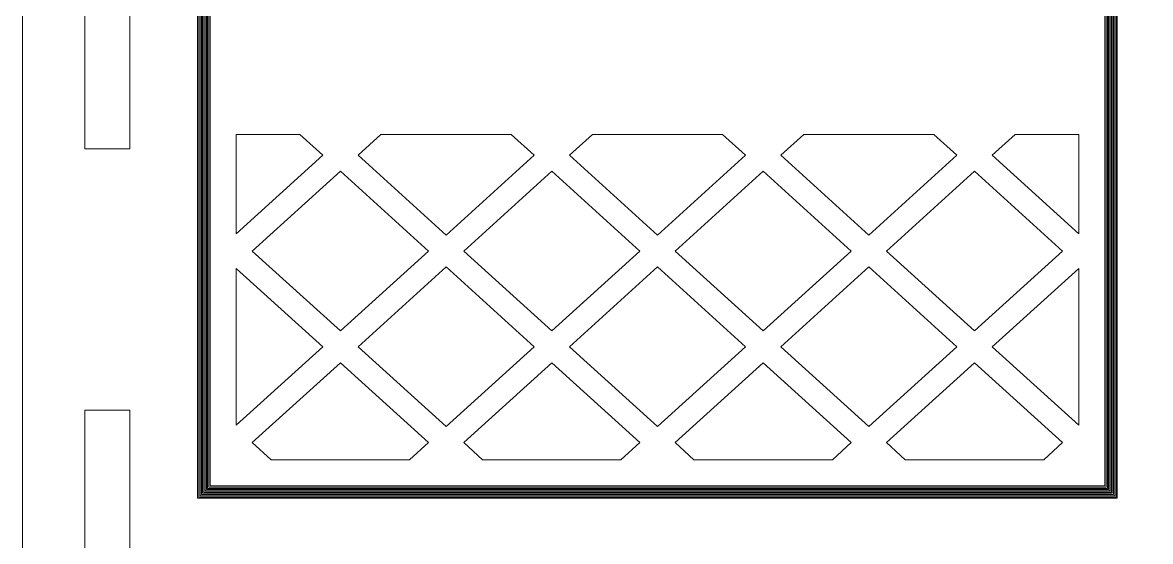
# Model space of a CAD drawing. Header units: millimetres. Extents: x -516 to 781, y -366 to 225.
# Drawn here: x -515.9 to -425.3, y -219.3 to -177.7 of the extents above; entities that cross this region are included whole.
import ezdxf

# ---------------------------------------------------------------- set-up
doc = ezdxf.new("R2010")
doc.units = ezdxf.units.MM
doc.header["$MEASUREMENT"] = 0
doc.layers.add('Layer 1', color=7, linetype='Continuous')

msp = doc.modelspace()

# ---------------------------------------------------------------- linework, layer by layer
at = {"layer": 'Layer 1', "color": 240, "lineweight": 9}
for points, knots in [([(-503.2768, -270.3399), (-503.2768, -270.3399), (-250.2612, -270.3399), (-250.2612, -270.3399), (-250.2612, -270.3399), (-250.2612, -270.3399), (-244.9901, -270.3399), (-244.9901, -270.3399), (-244.9901, -270.3399), (-244.9901, -270.3399), (-237.669, -270.3399), (-237.669, -270.3399), (-237.669, -270.3399), (-237.669, -270.3399), (-237.669, 6.5338), (-237.669, 6.5338), (-237.669, 6.5338), (-330.8883, -12.3792), (-423.6201, -12.3179), (-515.869, 6.5338), (-515.869, 6.5338), (-515.869, 6.5338), (-515.869, -270.3399), (-515.869, -270.3399), (-515.869, -270.3399), (-515.869, -270.3399), (-508.5479, -270.3399), (-508.5479, -270.3399), (-508.5479, -270.3399), (-508.5479, -270.3399), (-503.2768, -270.3399), (-503.2768, -270.3399)], [0, 0, 0, 0, 0.1111111, 0.1111111, 0.1111111, 0.1111111, 0.2222222, 0.2222222, 0.2222222, 0.2222222, 0.3333333, 0.3333333, 0.3333333, 0.3333333, 0.4444444, 0.4444444, 0.4444444, 0.4444444, 0.5555556, 0.5555556, 0.5555556, 0.5555556, 0.6666667, 0.6666667, 0.6666667, 0.6666667, 0.7777778, 0.7777778, 0.7777778, 0.7777778, 1, 1, 1, 1]), ([(-510.869, -167.5989), (-510.869, -167.5989), (-507.269, -167.5989), (-507.269, -167.5989), (-507.269, -167.5989), (-507.269, -167.5989), (-507.269, -187.7869), (-507.269, -187.7869), (-507.269, -187.7869), (-507.269, -187.7869), (-510.869, -187.7869), (-510.869, -187.7869), (-510.869, -187.7869), (-510.869, -187.7869), (-510.869, -167.5989), (-510.869, -167.5989)], [0, 0, 0, 0, 0.2, 0.2, 0.2, 0.2, 0.4, 0.4, 0.4, 0.4, 0.6, 0.6, 0.6, 0.6, 1, 1, 1, 1]), ([(-498.7127, -194.6011), (-498.7127, -194.6011), (-491.7657, -188.3067), (-491.7657, -188.3067), (-491.7657, -188.3067), (-491.7657, -188.3067), (-493.6078, -186.6377), (-493.6078, -186.6377), (-493.6078, -186.6377), (-493.6078, -186.6377), (-498.7127, -186.6377), (-498.7127, -186.6377), (-498.7127, -186.6377), (-498.7127, -186.6377), (-498.7127, -194.6011), (-498.7127, -194.6011)], [0, 0, 0, 0, 0.2, 0.2, 0.2, 0.2, 0.4, 0.4, 0.4, 0.4, 0.6, 0.6, 0.6, 0.6, 1, 1, 1, 1]), ([(-481.8662, -194.7135), (-481.8662, -194.7135), (-474.7951, -188.3067), (-474.7951, -188.3067), (-474.7951, -188.3067), (-474.7951, -188.3067), (-476.6372, -186.6377), (-476.6372, -186.6377), (-476.6372, -186.6377), (-476.6372, -186.6377), (-487.0952, -186.6377), (-487.0952, -186.6377), (-487.0952, -186.6377), (-487.0952, -186.6377), (-488.9373, -188.3067), (-488.9373, -188.3067), (-488.9373, -188.3067), (-488.9373, -188.3067), (-481.8662, -194.7135), (-481.8662, -194.7135)], [0, 0, 0, 0, 0.1666667, 0.1666667, 0.1666667, 0.1666667, 0.3333333, 0.3333333, 0.3333333, 0.3333333, 0.5, 0.5, 0.5, 0.5, 0.6666667, 0.6666667, 0.6666667, 0.6666667, 1, 1, 1, 1]), ([(-471.9667, -188.3067), (-471.9667, -188.3067), (-464.8956, -194.7135), (-464.8956, -194.7135), (-464.8956, -194.7135), (-464.8956, -194.7135), (-457.8246, -188.3067), (-457.8246, -188.3067), (-457.8246, -188.3067), (-457.8246, -188.3067), (-459.6667, -186.6377), (-459.6667, -186.6377), (-459.6667, -186.6377), (-459.6667, -186.6377), (-470.1246, -186.6377), (-470.1246, -186.6377), (-470.1246, -186.6377), (-470.1246, -186.6377), (-471.9667, -188.3067), (-471.9667, -188.3067)], [0, 0, 0, 0, 0.1666667, 0.1666667, 0.1666667, 0.1666667, 0.3333333, 0.3333333, 0.3333333, 0.3333333, 0.5, 0.5, 0.5, 0.5, 0.6666667, 0.6666667, 0.6666667, 0.6666667, 1, 1, 1, 1]), ([(-454.9961, -188.3067), (-454.9961, -188.3067), (-447.9251, -194.7135), (-447.9251, -194.7135), (-447.9251, -194.7135), (-447.9251, -194.7135), (-440.854, -188.3067), (-440.854, -188.3067), (-440.854, -188.3067), (-440.854, -188.3067), (-442.6961, -186.6377), (-442.6961, -186.6377), (-442.6961, -186.6377), (-442.6961, -186.6377), (-453.154, -186.6377), (-453.154, -186.6377), (-453.154, -186.6377), (-453.154, -186.6377), (-454.9961, -188.3067), (-454.9961, -188.3067)], [0, 0, 0, 0, 0.1666667, 0.1666667, 0.1666667, 0.1666667, 0.3333333, 0.3333333, 0.3333333, 0.3333333, 0.5, 0.5, 0.5, 0.5, 0.6666667, 0.6666667, 0.6666667, 0.6666667, 1, 1, 1, 1]), ([(-438.0256, -188.3067), (-438.0256, -188.3067), (-431.0786, -194.601), (-431.0786, -194.601), (-431.0786, -194.601), (-431.0786, -194.601), (-431.0786, -186.6377), (-431.0786, -186.6377), (-431.0786, -186.6377), (-431.0786, -186.6377), (-436.1835, -186.6377), (-436.1835, -186.6377), (-436.1835, -186.6377), (-436.1835, -186.6377), (-438.0256, -188.3067), (-438.0256, -188.3067)], [0, 0, 0, 0, 0.2, 0.2, 0.2, 0.2, 0.4, 0.4, 0.4, 0.4, 0.6, 0.6, 0.6, 0.6, 1, 1, 1, 1]), ([(-490.3515, -202.4017), (-490.3515, -202.4017), (-483.2804, -195.9948), (-483.2804, -195.9948), (-483.2804, -195.9948), (-483.2804, -195.9948), (-490.3515, -189.5881), (-490.3515, -189.5881), (-490.3515, -189.5881), (-490.3515, -189.5881), (-497.4225, -195.9948), (-497.4225, -195.9948), (-497.4225, -195.9948), (-497.4225, -195.9948), (-490.3515, -202.4017), (-490.3515, -202.4017)], [0, 0, 0, 0, 0.2, 0.2, 0.2, 0.2, 0.4, 0.4, 0.4, 0.4, 0.6, 0.6, 0.6, 0.6, 1, 1, 1, 1]), ([(-473.3809, -202.4017), (-473.3809, -202.4017), (-466.3098, -195.9948), (-466.3098, -195.9948), (-466.3098, -195.9948), (-466.3098, -195.9948), (-473.3809, -189.5881), (-473.3809, -189.5881), (-473.3809, -189.5881), (-473.3809, -189.5881), (-480.452, -195.9948), (-480.452, -195.9948), (-480.452, -195.9948), (-480.452, -195.9948), (-473.3809, -202.4017), (-473.3809, -202.4017)], [0, 0, 0, 0, 0.2, 0.2, 0.2, 0.2, 0.4, 0.4, 0.4, 0.4, 0.6, 0.6, 0.6, 0.6, 1, 1, 1, 1]), ([(-463.4814, -195.9948), (-463.4814, -195.9948), (-456.4103, -202.4017), (-456.4103, -202.4017), (-456.4103, -202.4017), (-456.4103, -202.4017), (-449.3393, -195.9948), (-449.3393, -195.9948), (-449.3393, -195.9948), (-449.3393, -195.9948), (-456.4103, -189.5881), (-456.4103, -189.5881), (-456.4103, -189.5881), (-456.4103, -189.5881), (-463.4814, -195.9948), (-463.4814, -195.9948)], [0, 0, 0, 0, 0.2, 0.2, 0.2, 0.2, 0.4, 0.4, 0.4, 0.4, 0.6, 0.6, 0.6, 0.6, 1, 1, 1, 1]), ([(-446.5108, -195.9948), (-446.5108, -195.9948), (-439.4398, -202.4017), (-439.4398, -202.4017), (-439.4398, -202.4017), (-439.4398, -202.4017), (-432.3687, -195.9948), (-432.3687, -195.9948), (-432.3687, -195.9948), (-432.3687, -195.9948), (-439.4398, -189.5881), (-439.4398, -189.5881), (-439.4398, -189.5881), (-439.4398, -189.5881), (-446.5108, -195.9948), (-446.5108, -195.9948)], [0, 0, 0, 0, 0.2, 0.2, 0.2, 0.2, 0.4, 0.4, 0.4, 0.4, 0.6, 0.6, 0.6, 0.6, 1, 1, 1, 1]), ([(-498.7127, -209.9775), (-498.7127, -209.9775), (-491.7657, -203.683), (-491.7657, -203.683), (-491.7657, -203.683), (-491.7657, -203.683), (-498.7127, -197.3886), (-498.7127, -197.3886), (-498.7127, -197.3886), (-498.7127, -197.3886), (-498.7127, -209.9775), (-498.7127, -209.9775)], [0, 0, 0, 0, 0.25, 0.25, 0.25, 0.25, 0.5, 0.5, 0.5, 0.5, 1, 1, 1, 1]), ([(-481.8662, -210.0899), (-481.8662, -210.0899), (-474.7951, -203.683), (-474.7951, -203.683), (-474.7951, -203.683), (-474.7951, -203.683), (-481.8662, -197.2763), (-481.8662, -197.2763), (-481.8662, -197.2763), (-481.8662, -197.2763), (-488.9373, -203.683), (-488.9373, -203.683), (-488.9373, -203.683), (-488.9373, -203.683), (-481.8662, -210.0899), (-481.8662, -210.0899)], [0, 0, 0, 0, 0.2, 0.2, 0.2, 0.2, 0.4, 0.4, 0.4, 0.4, 0.6, 0.6, 0.6, 0.6, 1, 1, 1, 1]), ([(-471.9667, -203.683), (-471.9667, -203.683), (-464.8956, -210.0899), (-464.8956, -210.0899), (-464.8956, -210.0899), (-464.8956, -210.0899), (-457.8246, -203.683), (-457.8246, -203.683), (-457.8246, -203.683), (-457.8246, -203.683), (-464.8956, -197.2763), (-464.8956, -197.2763), (-464.8956, -197.2763), (-464.8956, -197.2763), (-471.9667, -203.683), (-471.9667, -203.683)], [0, 0, 0, 0, 0.2, 0.2, 0.2, 0.2, 0.4, 0.4, 0.4, 0.4, 0.6, 0.6, 0.6, 0.6, 1, 1, 1, 1]), ([(-454.9961, -203.683), (-454.9961, -203.683), (-447.9251, -210.0899), (-447.9251, -210.0899), (-447.9251, -210.0899), (-447.9251, -210.0899), (-440.854, -203.683), (-440.854, -203.683), (-440.854, -203.683), (-440.854, -203.683), (-447.9251, -197.2763), (-447.9251, -197.2763), (-447.9251, -197.2763), (-447.9251, -197.2763), (-454.9961, -203.683), (-454.9961, -203.683)], [0, 0, 0, 0, 0.2, 0.2, 0.2, 0.2, 0.4, 0.4, 0.4, 0.4, 0.6, 0.6, 0.6, 0.6, 1, 1, 1, 1]), ([(-438.0256, -203.683), (-438.0256, -203.683), (-431.0786, -209.9775), (-431.0786, -209.9775), (-431.0786, -209.9775), (-431.0786, -209.9775), (-431.0786, -197.3887), (-431.0786, -197.3887), (-431.0786, -197.3887), (-431.0786, -197.3887), (-438.0256, -203.683), (-438.0256, -203.683)], [0, 0, 0, 0, 0.25, 0.25, 0.25, 0.25, 0.5, 0.5, 0.5, 0.5, 1, 1, 1, 1]), ([(-495.9083, -212.7432), (-495.9083, -212.7432), (-484.7946, -212.7432), (-484.7946, -212.7432), (-484.7946, -212.7432), (-484.7946, -212.7432), (-483.2804, -211.3712), (-483.2804, -211.3712), (-483.2804, -211.3712), (-483.2804, -211.3712), (-490.3515, -204.9644), (-490.3515, -204.9644), (-490.3515, -204.9644), (-490.3515, -204.9644), (-497.4225, -211.3712), (-497.4225, -211.3712), (-497.4225, -211.3712), (-497.4225, -211.3712), (-495.9083, -212.7432), (-495.9083, -212.7432)], [0, 0, 0, 0, 0.1666667, 0.1666667, 0.1666667, 0.1666667, 0.3333333, 0.3333333, 0.3333333, 0.3333333, 0.5, 0.5, 0.5, 0.5, 0.6666667, 0.6666667, 0.6666667, 0.6666667, 1, 1, 1, 1]), ([(-478.9378, -212.7432), (-478.9378, -212.7432), (-467.824, -212.7432), (-467.824, -212.7432), (-467.824, -212.7432), (-467.824, -212.7432), (-466.3098, -211.3712), (-466.3098, -211.3712), (-466.3098, -211.3712), (-466.3098, -211.3712), (-473.3809, -204.9644), (-473.3809, -204.9644), (-473.3809, -204.9644), (-473.3809, -204.9644), (-480.452, -211.3712), (-480.452, -211.3712), (-480.452, -211.3712), (-480.452, -211.3712), (-478.9378, -212.7432), (-478.9378, -212.7432)], [0, 0, 0, 0, 0.1666667, 0.1666667, 0.1666667, 0.1666667, 0.3333333, 0.3333333, 0.3333333, 0.3333333, 0.5, 0.5, 0.5, 0.5, 0.6666667, 0.6666667, 0.6666667, 0.6666667, 1, 1, 1, 1]), ([(-461.9672, -212.7432), (-461.9672, -212.7432), (-450.8535, -212.7432), (-450.8535, -212.7432), (-450.8535, -212.7432), (-450.8535, -212.7432), (-449.3393, -211.3712), (-449.3393, -211.3712), (-449.3393, -211.3712), (-449.3393, -211.3712), (-456.4103, -204.9644), (-456.4103, -204.9644), (-456.4103, -204.9644), (-456.4103, -204.9644), (-463.4814, -211.3712), (-463.4814, -211.3712), (-463.4814, -211.3712), (-463.4814, -211.3712), (-461.9672, -212.7432), (-461.9672, -212.7432)], [0, 0, 0, 0, 0.1666667, 0.1666667, 0.1666667, 0.1666667, 0.3333333, 0.3333333, 0.3333333, 0.3333333, 0.5, 0.5, 0.5, 0.5, 0.6666667, 0.6666667, 0.6666667, 0.6666667, 1, 1, 1, 1]), ([(-444.9966, -212.7432), (-444.9966, -212.7432), (-433.8829, -212.7432), (-433.8829, -212.7432), (-433.8829, -212.7432), (-433.8829, -212.7432), (-432.3687, -211.3712), (-432.3687, -211.3712), (-432.3687, -211.3712), (-432.3687, -211.3712), (-439.4398, -204.9644), (-439.4398, -204.9644), (-439.4398, -204.9644), (-439.4398, -204.9644), (-446.5108, -211.3712), (-446.5108, -211.3712), (-446.5108, -211.3712), (-446.5108, -211.3712), (-444.9966, -212.7432), (-444.9966, -212.7432)], [0, 0, 0, 0, 0.1666667, 0.1666667, 0.1666667, 0.1666667, 0.3333333, 0.3333333, 0.3333333, 0.3333333, 0.5, 0.5, 0.5, 0.5, 0.6666667, 0.6666667, 0.6666667, 0.6666667, 1, 1, 1, 1]), ([(-510.869, -208.7753), (-510.869, -208.7753), (-507.269, -208.7753), (-507.269, -208.7753), (-507.269, -208.7753), (-507.269, -208.7753), (-507.269, -228.9633), (-507.269, -228.9633), (-507.269, -228.9633), (-507.269, -228.9633), (-510.869, -228.9633), (-510.869, -228.9633), (-510.869, -228.9633), (-510.869, -228.9633), (-510.869, -208.7753), (-510.869, -208.7753)], [0, 0, 0, 0, 0.2, 0.2, 0.2, 0.2, 0.4, 0.4, 0.4, 0.4, 0.6, 0.6, 0.6, 0.6, 1, 1, 1, 1])]:
    msp.add_open_spline(points, degree=3, knots=knots, dxfattribs=at)
at = {"layer": 'Layer 1', "color": 175, "lineweight": 9}
for points in [[(-501.8127, -215.8432), (-501.8127, -215.8432), (-501.8127, -100.4736), (-501.8127, -100.4736), (-501.8127, -100.4736), (-501.8127, -100.4736), (-499.0755, -100.1511), (-499.0755, -100.1511), (-499.0755, -100.1511), (-476.5338, -97.495), (-453.9079, -95.5617), (-431.2415, -94.3693), (-431.2415, -94.3693), (-431.2415, -94.3693), (-427.9786, -94.1976), (-427.9786, -94.1976), (-427.9786, -94.1976), (-427.9786, -94.1976), (-427.9786, -215.8432), (-427.9786, -215.8432), (-427.9786, -215.8432), (-427.9786, -215.8432), (-501.8127, -215.8432), (-501.8127, -215.8432)], [(-501.7127, -215.7432), (-501.7127, -215.7432), (-428.0786, -215.7432), (-428.0786, -215.7432), (-428.0786, -215.7432), (-428.0786, -215.7432), (-428.0786, -94.303), (-428.0786, -94.303), (-428.0786, -94.303), (-428.0786, -94.303), (-431.2362, -94.4692), (-431.2362, -94.4692), (-431.2362, -94.4692), (-453.9001, -95.6618), (-476.5246, -97.5948), (-499.0638, -100.2504), (-499.0638, -100.2504), (-499.0638, -100.2504), (-501.7127, -100.5625), (-501.7127, -100.5625), (-501.7127, -100.5625), (-501.7127, -100.5625), (-501.7127, -215.7432), (-501.7127, -215.7432)], [(-501.6127, -215.6432), (-501.6127, -215.6432), (-428.1786, -215.6432), (-428.1786, -215.6432), (-428.1786, -215.6432), (-428.1786, -215.6432), (-428.1786, -94.4084), (-428.1786, -94.4084), (-428.1786, -94.4084), (-428.1786, -94.4084), (-431.231, -94.569), (-431.231, -94.569), (-431.231, -94.569), (-453.8927, -95.7615), (-476.515, -97.6944), (-499.0521, -100.3497), (-499.0521, -100.3497), (-499.0521, -100.3497), (-501.6127, -100.6514), (-501.6127, -100.6514), (-501.6127, -100.6514), (-501.6127, -100.6514), (-501.6127, -215.6432), (-501.6127, -215.6432)], [(-501.5127, -215.5432), (-501.5127, -215.5432), (-428.2786, -215.5432), (-428.2786, -215.5432), (-428.2786, -215.5432), (-428.2786, -215.5432), (-428.2786, -94.5138), (-428.2786, -94.5138), (-428.2786, -94.5138), (-428.2786, -94.5138), (-431.2257, -94.6689), (-431.2257, -94.6689), (-431.2257, -94.6689), (-453.8853, -95.8613), (-476.5055, -97.794), (-499.0404, -100.449), (-499.0404, -100.449), (-499.0404, -100.449), (-501.5127, -100.7403), (-501.5127, -100.7403), (-501.5127, -100.7403), (-501.5127, -100.7403), (-501.5127, -215.5432), (-501.5127, -215.5432)], [(-501.4127, -215.4432), (-501.4127, -215.4432), (-428.3786, -215.4432), (-428.3786, -215.4432), (-428.3786, -215.4432), (-428.3786, -215.4432), (-428.3786, -94.6192), (-428.3786, -94.6192), (-428.3786, -94.6192), (-428.3786, -94.6192), (-431.2205, -94.7687), (-431.2205, -94.7687), (-431.2205, -94.7687), (-453.8779, -95.961), (-476.4959, -97.8935), (-499.0287, -100.5484), (-499.0287, -100.5484), (-499.0287, -100.5484), (-501.4127, -100.8292), (-501.4127, -100.8292), (-501.4127, -100.8292), (-501.4127, -100.8292), (-501.4127, -215.4432), (-501.4127, -215.4432)], [(-501.3127, -215.3432), (-501.3127, -215.3432), (-428.4786, -215.3432), (-428.4786, -215.3432), (-428.4786, -215.3432), (-428.4786, -215.3432), (-428.4786, -94.7246), (-428.4786, -94.7246), (-428.4786, -94.7246), (-428.4786, -94.7246), (-431.2152, -94.8686), (-431.2152, -94.8686), (-431.2152, -94.8686), (-453.8704, -96.0608), (-476.4864, -97.9931), (-499.017, -100.6477), (-499.017, -100.6477), (-499.017, -100.6477), (-501.3127, -100.9181), (-501.3127, -100.9181), (-501.3127, -100.9181), (-501.3127, -100.9181), (-501.3127, -215.3432), (-501.3127, -215.3432)], [(-501.2127, -215.2432), (-501.2127, -215.2432), (-428.5786, -215.2432), (-428.5786, -215.2432), (-428.5786, -215.2432), (-428.5786, -215.2432), (-428.5786, -94.83), (-428.5786, -94.83), (-428.5786, -94.83), (-428.5786, -94.83), (-431.21, -94.9685), (-431.21, -94.9685), (-431.21, -94.9685), (-453.863, -96.1605), (-476.4768, -98.0926), (-499.0053, -100.747), (-499.0053, -100.747), (-499.0053, -100.747), (-501.2127, -101.0071), (-501.2127, -101.0071), (-501.2127, -101.0071), (-501.2127, -101.0071), (-501.2127, -215.2432), (-501.2127, -215.2432)], [(-501.1127, -215.1432), (-501.1127, -215.1432), (-428.6786, -215.1432), (-428.6786, -215.1432), (-428.6786, -215.1432), (-428.6786, -215.1432), (-428.6786, -94.9354), (-428.6786, -94.9354), (-428.6786, -94.9354), (-428.6786, -94.9354), (-431.2047, -95.0683), (-431.2047, -95.0683), (-431.2047, -95.0683), (-453.8556, -96.2603), (-476.4673, -98.1922), (-498.9936, -100.8463), (-498.9936, -100.8463), (-498.9936, -100.8463), (-501.1127, -101.096), (-501.1127, -101.096), (-501.1127, -101.096), (-501.1127, -101.096), (-501.1127, -215.1432), (-501.1127, -215.1432)], [(-501.0127, -215.0432), (-501.0127, -215.0432), (-428.7786, -215.0432), (-428.7786, -215.0432), (-428.7786, -215.0432), (-428.7786, -215.0432), (-428.7786, -95.0408), (-428.7786, -95.0408), (-428.7786, -95.0408), (-428.7786, -95.0408), (-431.1995, -95.1682), (-431.1995, -95.1682), (-431.1995, -95.1682), (-453.8482, -96.36), (-476.4577, -98.2918), (-498.9819, -100.9456), (-498.9819, -100.9456), (-498.9819, -100.9456), (-501.0127, -101.1849), (-501.0127, -101.1849), (-501.0127, -101.1849), (-501.0127, -101.1849), (-501.0127, -215.0432), (-501.0127, -215.0432)], [(-500.9127, -214.9432), (-500.9127, -214.9432), (-428.8786, -214.9432), (-428.8786, -214.9432), (-428.8786, -214.9432), (-428.8786, -214.9432), (-428.8786, -95.1462), (-428.8786, -95.1462), (-428.8786, -95.1462), (-428.8786, -95.1462), (-431.1942, -95.2681), (-431.1942, -95.2681), (-431.1942, -95.2681), (-453.8408, -96.4598), (-476.4481, -98.3913), (-498.9702, -101.0449), (-498.9702, -101.0449), (-498.9702, -101.0449), (-500.9127, -101.2738), (-500.9127, -101.2738), (-500.9127, -101.2738), (-500.9127, -101.2738), (-500.9127, -214.9432), (-500.9127, -214.9432)], [(-500.8127, -214.8432), (-500.8127, -214.8432), (-428.9786, -214.8432), (-428.9786, -214.8432), (-428.9786, -214.8432), (-428.9786, -214.8432), (-428.9786, -95.2516), (-428.9786, -95.2516), (-428.9786, -95.2516), (-428.9786, -95.2516), (-431.189, -95.3679), (-431.189, -95.3679), (-431.189, -95.3679), (-453.8334, -96.5595), (-476.4386, -98.4909), (-498.9585, -101.1442), (-498.9585, -101.1442), (-498.9585, -101.1442), (-500.8127, -101.3627), (-500.8127, -101.3627), (-500.8127, -101.3627), (-500.8127, -101.3627), (-500.8127, -214.8432), (-500.8127, -214.8432)]]:
    msp.add_open_spline(points, degree=3, knots=[0, 0, 0, 0, 0.1428571, 0.1428571, 0.1428571, 0.1428571, 0.2857143, 0.2857143, 0.2857143, 0.2857143, 0.4285714, 0.4285714, 0.4285714, 0.4285714, 0.5714286, 0.5714286, 0.5714286, 0.5714286, 0.7142857, 0.7142857, 0.7142857, 0.7142857, 1, 1, 1, 1], dxfattribs=at)

doc.saveas('drawing.dxf')
